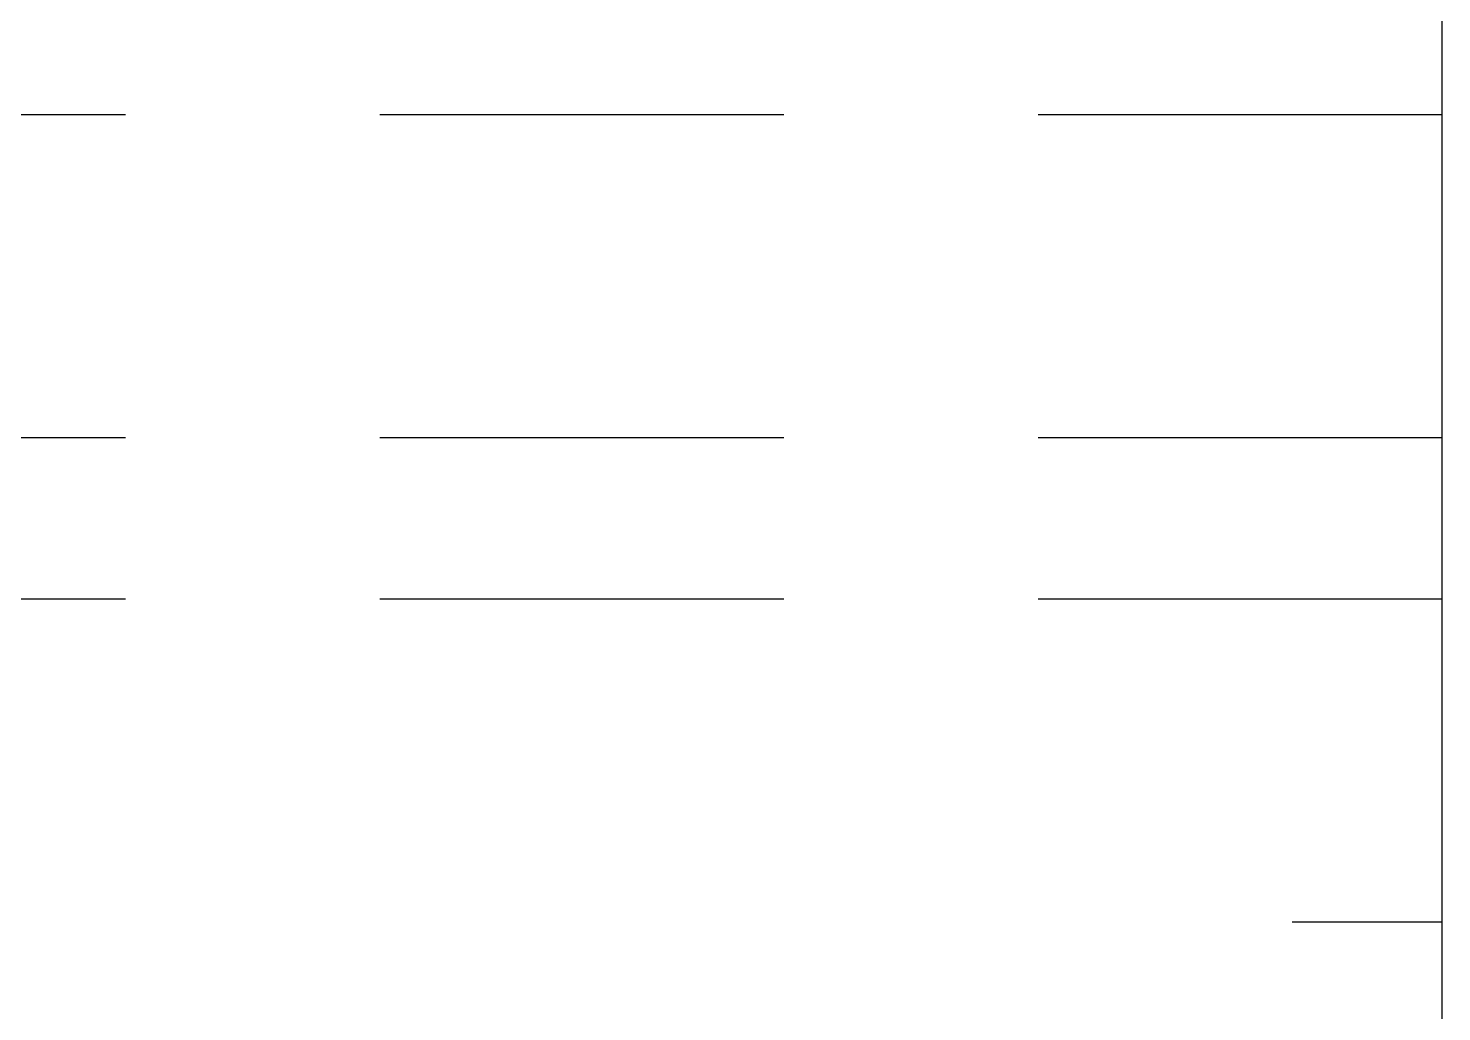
# Model space of a CAD drawing. Header units: millimetres. Extents: x -1292 to 2253, y 326 to 453.
# Drawn here: x 2098.443 to 2098.999, y 354.942 to 355.329 of the extents above; entities that cross this region are included whole.
import ezdxf

# ---------------------------------------------------------------- set-up
doc = ezdxf.new("R2010")
doc.units = ezdxf.units.MM
doc.header["$LTSCALE"] = 0.5
doc.linetypes.add('HIDDEN', pattern=[9.525, 6.35, -3.175])
doc.layers.add('-HIDRO', color=8, linetype='Continuous')

msp = doc.modelspace()

# ---------------------------------------------------------------- linework, layer by layer
at = {"layer": '-HIDRO', "ltscale": 0.05}
msp.add_line((2098.99874, 355.77117), (2098.99874, 354.1712), dxfattribs=at)
at = {"layer": '-HIDRO', "linetype": 'HIDDEN', "ltscale": 0.05}
for p, q in [((2098.99874, 355.29475), (2097.64874, 355.29475)), ((2098.99874, 355.29475), (2098.82374, 355.29475)), ((2098.99874, 355.16775), (2097.64874, 355.16775)), ((2098.99874, 355.10425), (2097.64874, 355.10425)), ((2098.99874, 354.97725), (2098.93995, 354.97725))]:
    msp.add_line(p, q, dxfattribs=at)

doc.saveas('drawing.dxf')
